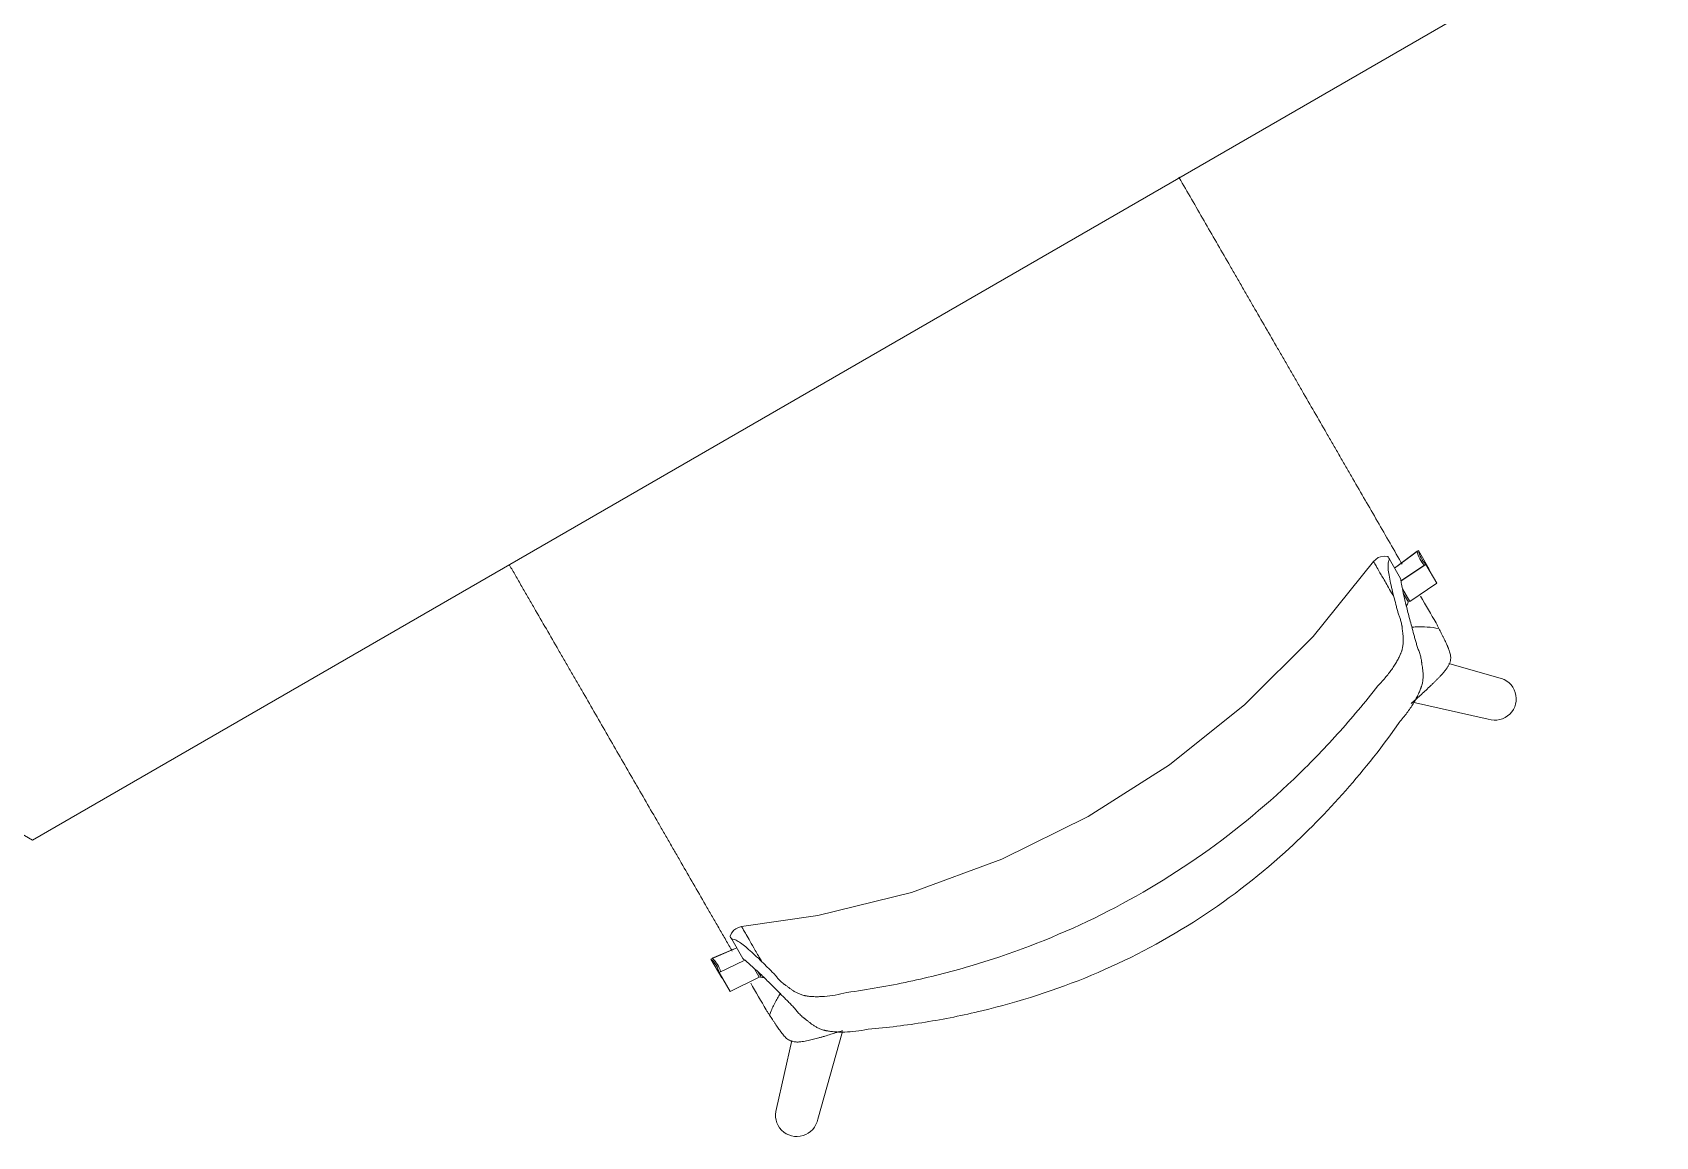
# Model space of a CAD drawing. Header units: millimetres. Extents: x 79795 to 317870, y -36033 to 97293.
# Drawn here: x 204998 to 205994, y 21461 to 22138 of the extents above; entities that cross this region are included whole.
import ezdxf

# ---------------------------------------------------------------- set-up
doc = ezdxf.new("R2010")
doc.units = ezdxf.units.MM
doc.header["$MEASUREMENT"] = 0
doc.layers.add('I-FURN', color=8, linetype='CONTINUOUS', lineweight=9)

msp = doc.modelspace()

# ---------------------------------------------------------------- linework, layer by layer
at = {"layer": 'I-FURN'}
for p, q in [((204001.98, 22218.04), (204997.92, 21643.05)), ((204997.92, 21643.05), (205993.84, 22218.07)), ((205820.8, 21813.94), (205783.69, 21767.95)), ((205820.8, 21813.94), (205822.12, 21815.29)), ((205822.12, 21815.29), (205823.7, 21816.33)), ((205823.7, 21816.33), (205825.1, 21816.9)), ((205825.1, 21816.9), (205827.34, 21817.3)), ((205827.34, 21817.3), (205829.48, 21817.13)), ((205837.33, 21803.54), (205830.52, 21815.34)), ((205847.48, 21820.32), (205833.63, 21809.94)), ((205848.31, 21820.77), (205833.7, 21809.82)), ((205837.61, 21802.03), (205852.05, 21811.74)), ((205837.63, 21801.93), (205852.89, 21812.19)), ((205854.98, 21809.22), (205848.31, 21820.77)), ((205852.89, 21812.19), (205859.56, 21800.64)), ((205843, 21789.51), (205838.58, 21797.16)), ((205842.16, 21789.06), (205839.21, 21794.17)), ((205859.56, 21800.64), (205843, 21789.51)), ((205783.69, 21767.95), (205741.81, 21726.23)), ((205897.62, 21742.64), (205867.07, 21751.31)), ((205741.81, 21726.23), (205695.66, 21689.28)), ((205844.69, 21727.69), (205891.21, 21717.32)), ((205695.66, 21689.28), (205645.78, 21657.52)), ((205645.78, 21657.52), (205592.76, 21631.34)), ((205592.76, 21631.34), (205537.22, 21611.04)), ((205537.22, 21611.04), (205479.82, 21596.87)), ((205479.82, 21596.87), (205433.02, 21590.05)), ((205426.85, 21586.07), (205425.92, 21584.14)), ((205428.31, 21587.81), (205426.85, 21586.07)), ((205433.77, 21570.54), (205426.95, 21582.34)), ((205429.51, 21588.74), (205428.31, 21587.81)), ((205431.2, 21589.59), (205429.51, 21588.74)), ((205433.02, 21590.05), (205431.2, 21589.59)), ((205430.07, 21576.95), (205414.16, 21570.14)), ((205430.03, 21577.02), (205415, 21570.6)), ((205414.16, 21570.14), (205420.83, 21558.6)), ((205419.3, 21561.89), (205434.93, 21569.54)), ((205440.94, 21564.23), (205443.89, 21559.12)), ((205425.97, 21550.34), (205419.3, 21561.89)), ((205443.89, 21559.12), (205425.97, 21550.34)), ((205443.22, 21562.18), (205444.73, 21559.57)), ((205479.75, 21472.03), (205494.99, 21525.65)), ((205463.76, 21520.26), (205454.43, 21478.45))]:
    msp.add_line(p, q, dxfattribs=at)
for centre, start, end in [((205895.26, 21729.77), 251.98964, 79.60587), ((205466.88, 21474.4), 161.96621, 349.58244)]:
    msp.add_arc(centre, 13.09, start, end, dxfattribs=at)
for centre, start_param, end_param in [((205864.46, 21823.89), 2.819103, 3.398599), ((205865.29, 21824.35), 2.819103, 3.398599), ((205871.96, 21812.8), 2.819103, 2.902745), ((205402.58, 21557.23), 6.026179, 6.605675), ((205403.41, 21557.68), 6.026179, 6.605675)]:
    msp.add_ellipse(centre, major_axis=(15.06, 8.7), ratio=0.978487, start_param=start_param, end_param=end_param, dxfattribs=at)
for points, knots in [([(205701.38, 22049.59), (205701.43, 22049.49), (205703.99, 22045.06), (205709.12, 22036.18), (205716.79, 22022.89), (205724.35, 22009.79), (205730.64, 21998.9), (205735.69, 21990.16), (205739.51, 21983.54), (205743.32, 21976.93), (205748.33, 21968.25), (205754.52, 21957.54), (205760.69, 21946.85), (205765.67, 21938.23), (205769.45, 21931.67), (205773.24, 21925.11), (205778.24, 21916.45), (205784.45, 21905.69), (205790.69, 21894.88), (205795.74, 21886.14), (205799.58, 21879.49), (205803.41, 21872.86), (205808.45, 21864.14), (205814.69, 21853.32), (205822.22, 21840.28), (205829.94, 21826.91), (205835.31, 21817.6), (205838.1, 21812.77), (205838.33, 21812.38)], [-0.7507659, -0.7507659, -0.7507659, -0.7507659, -0.75, -0.7142857, -0.6785714, -0.6428571, -0.6071429, -0.5892857, -0.5714286, -0.5535714, -0.5357143, -0.5, -0.4642857, -0.4464286, -0.4285714, -0.4107143, -0.3928571, -0.3571429, -0.3214286, -0.3035714, -0.2857143, -0.2678571, -0.25, -0.2142857, -0.1785714, -0.1428571, -0.1071429, -0.103964, -0.103964, -0.103964, -0.103964]), ([(205427.29, 21575), (205426.94, 21575.61), (205425.31, 21578.43), (205422.38, 21583.5), (205418.48, 21590.25), (205414.62, 21596.95), (205409.56, 21605.7), (205403.38, 21616.41), (205397.26, 21627.01), (205392.31, 21635.58), (205388.52, 21642.15), (205384.71, 21648.75), (205379.69, 21657.44), (205373.47, 21668.22), (205366.03, 21681.11), (205358.46, 21694.22), (205350.87, 21707.36), (205343.39, 21720.31), (205337.14, 21731.15), (205332.1, 21739.88), (205328.27, 21746.5), (205324.46, 21753.1), (205319.44, 21761.8), (205313.22, 21772.58), (205306.97, 21783.39), (205301.94, 21792.12), (205298.12, 21798.73), (205294.31, 21805.32), (205291.73, 21809.78), (205290.41, 21812.08), (205290.33, 21812.22)], [-0.8977274, -0.8977274, -0.8977274, -0.8977274, -0.8928571, -0.875, -0.8571429, -0.8392857, -0.8214286, -0.7857143, -0.75, -0.7321429, -0.7142857, -0.6964286, -0.6785714, -0.6428571, -0.6071429, -0.5714286, -0.5357143, -0.5, -0.4642857, -0.4464286, -0.4285714, -0.4107143, -0.3928571, -0.3571429, -0.3214286, -0.3035714, -0.2857143, -0.2678571, -0.25, -0.2488464, -0.2488464, -0.2488464, -0.2488464]), ([(205820.8, 21813.94), (205820.8, 21813.94), (205820.87, 21813.82), (205821.13, 21813.37), (205821.58, 21812.58), (205822.58, 21810.86), (205824.53, 21807.48), (205828.14, 21801.24), (205831.4, 21795.58), (205833.28, 21792.33)], [0.3374293, 0.3374293, 0.3374293, 0.3374293, 0.3888889, 0.4444444, 0.5138889, 0.5833333, 0.7222222, 0.8611111, 1, 1, 1, 1]), ([(205823.5, 21737.78), (205825.3, 21739.63), (205828.57, 21743.26), (205831.9, 21747.61), (205834.1, 21750.97), (205835.53, 21753.43), (205836.54, 21755.42), (205837.15, 21756.78), (205837.47, 21757.55), (205837.7, 21758.12), (205837.91, 21758.69), (205838.16, 21759.44), (205838.53, 21760.74), (205838.87, 21762.54), (205839.04, 21764.61), (205839.03, 21766.58), (205838.9, 21768.45), (205838.7, 21770.23), (205838.53, 21771.62), (205838.43, 21772.56), (205838.37, 21773.09), (205838.34, 21773.48), (205838.31, 21773.86), (205838.25, 21774.35), (205838.14, 21775.17), (205837.93, 21776.24), (205837.62, 21777.4), (205837.15, 21778.85), (205836.62, 21780.21), (205836.11, 21781.64), (205835.77, 21782.79), (205835.45, 21783.99), (205835.02, 21785.58), (205834.28, 21788.38), (205833.67, 21790.75), (205833.28, 21792.33)], [0, 0, 0, 0, 0.0625, 0.125, 0.15625, 0.1875, 0.21875, 0.234375, 0.242188, 0.25, 0.257812, 0.265625, 0.28125, 0.3125, 0.34375, 0.375, 0.40625, 0.4375, 0.46875, 0.484375, 0.492188, 0.5, 0.507812, 0.515625, 0.53125, 0.5625, 0.59375, 0.625, 0.6875, 0.71875, 0.75, 0.78125, 0.8125, 0.875, 1, 1, 1, 1]), ([(205838.79, 21796.14), (205839.15, 21794.16), (205839.85, 21790.84), (205841.11, 21785.76), (205842.18, 21781.66), (205843.3, 21777.42), (205844.52, 21772.94), (205845.61, 21768.89), (205846.53, 21765.56), (205847.11, 21763.41), (205847.62, 21761.73), (205848.2, 21760.12), (205848.81, 21758.51), (205849.37, 21756.83), (205849.75, 21755.49), (205850.02, 21754.29), (205850.17, 21753.4), (205850.25, 21752.87), (205850.3, 21752.47), (205850.34, 21752.06), (205850.42, 21751.51), (205850.56, 21750.54), (205850.78, 21749.13), (205851.03, 21747.37), (205851.21, 21745.52), (205851.27, 21743.57), (205851.15, 21741.52), (205850.86, 21739.7), (205850.53, 21738.38), (205850.3, 21737.6), (205850.11, 21737.01), (205849.9, 21736.41), (205849.6, 21735.61), (205849.03, 21734.18), (205848.08, 21732.09), (205846.73, 21729.48), (205844.63, 21725.89), (205841.45, 21721.19), (205838.28, 21717.23), (205836.53, 21715.2)], [0, 0, 0, 0, 0.142857, 0.214286, 0.285714, 0.357143, 0.428571, 0.5, 0.535714, 0.571429, 0.589286, 0.607143, 0.642857, 0.660714, 0.678571, 0.696429, 0.705357, 0.709821, 0.714286, 0.71875, 0.723214, 0.732143, 0.75, 0.767857, 0.785714, 0.803571, 0.821429, 0.839286, 0.848214, 0.852679, 0.857143, 0.861607, 0.866071, 0.875, 0.892857, 0.910714, 0.928571, 0.964286, 1, 1, 1, 1]), ([(205840.98, 21786.54), (205841.19, 21786.97), (205841.63, 21787.87), (205841.97, 21788.7), (205842.14, 21789.12)], [-0.5281276, -0.5281276, -0.5281276, -0.5281276, -0.3333333, -0.1189454, -0.1189454, -0.1189454, -0.1189454]), ([(205860.9, 21772.88), (205858.47, 21773.32), (205853.76, 21773.88), (205848.27, 21773.97), (205845.17, 21773.74), (205844.27, 21773.65)], [0, 0, 0, 0, 0.02777778, 0.05555556, 0.06696683, 0.06696683, 0.06696683, 0.06696683]), ([(205860.9, 21772.88), (205861.38, 21771.92), (205862.13, 21770.43), (205863, 21768.69), (205863.49, 21767.7), (205863.86, 21766.96), (205864.21, 21766.24), (205864.65, 21765.33), (205865.17, 21764.22), (205865.69, 21763.1), (205866.06, 21762.29), (205866.27, 21761.81), (205866.42, 21761.45), (205866.57, 21761.08), (205866.77, 21760.6), (205867.1, 21759.78), (205867.51, 21758.63), (205867.9, 21757.29), (205868.14, 21756.02), (205868.2, 21754.65), (205868.01, 21753.18), (205867.63, 21751.9), (205867.2, 21750.9), (205866.83, 21750.18), (205866.43, 21749.5), (205865.83, 21748.57), (205864.98, 21747.41), (205863.85, 21746.01), (205862.6, 21744.6), (205861.37, 21743.27), (205860.22, 21742.08), (205859.09, 21740.94), (205857.86, 21739.72), (205856.5, 21738.41), (205854.66, 21736.66), (205851.34, 21733.55), (205848.49, 21730.97), (205846.72, 21729.37)], [0, 0, 0, 0, 0.0625, 0.09375, 0.109375, 0.125, 0.140625, 0.15625, 0.1875, 0.21875, 0.234375, 0.242188, 0.25, 0.257812, 0.265625, 0.28125, 0.3125, 0.34375, 0.375, 0.40625, 0.4375, 0.46875, 0.484375, 0.5, 0.515625, 0.53125, 0.5625, 0.59375, 0.625, 0.65625, 0.6875, 0.71875, 0.75, 0.78125, 0.8125, 0.875, 1, 1, 1, 1]), ([(205497.63, 21549.64), (205510.41, 21551.4), (205535.74, 21555.85), (205585.71, 21568.47), (205646.06, 21591.36), (205713.16, 21630.1), (205763.16, 21670.93), (205799.07, 21707.88), (205815.59, 21727.6), (205823.5, 21737.78)], [-1, -1, -1, -1, -0.9, -0.8, -0.6, -0.4, -0.2, -0.1, 0, 0, 0, 0]), ([(205836.53, 21715.2), (205826.36, 21700.69), (205804.49, 21672.87), (205763.09, 21630.74), (205711.46, 21591.12), (205648.43, 21558.37), (205592.13, 21540.28), (205545.83, 21531.03), (205522.44, 21528.1), (205510.67, 21527.06)], [-1, -1, -1, -1, -0.863636, -0.727273, -0.545455, -0.363636, -0.181818, -0.090909, 0, 0, 0, 0]), ([(205445.5, 21568.45), (205444, 21571.05), (205441.31, 21575.7), (205438.12, 21581.23), (205435.74, 21585.34), (205434.42, 21587.64), (205433.7, 21588.88), (205433.34, 21589.52), (205433.09, 21589.93), (205433.02, 21590.05), (205433.02, 21590.05)], [0, 0, 0, 0, 0.1111111, 0.2222222, 0.3333333, 0.4444444, 0.5, 0.5555556, 0.6111111, 0.6625707, 0.6625707, 0.6625707, 0.6625707]), ([(205510.67, 21527.06), (205508.04, 21526.57), (205503.02, 21525.8), (205497.36, 21525.39), (205493.21, 21525.37), (205490.27, 21525.5), (205487.98, 21525.73), (205486.46, 21525.95), (205485.62, 21526.1), (205484.99, 21526.21), (205484.38, 21526.34), (205483.6, 21526.53), (205482.28, 21526.9), (205480.57, 21527.56), (205478.73, 21528.49), (205477.07, 21529.51), (205475.57, 21530.59), (205474.16, 21531.69), (205473.05, 21532.59), (205472.28, 21533.19), (205471.84, 21533.53), (205471.51, 21533.78), (205471.19, 21534.02), (205470.77, 21534.35), (205470.07, 21534.93), (205469.17, 21535.76), (205468.2, 21536.76), (205467.02, 21538.09), (205465.94, 21539.42), (205464.83, 21540.73), (205463.93, 21541.69), (205462.99, 21542.64), (205461.76, 21543.9), (205459.63, 21546.05), (205456.67, 21549.01), (205453.4, 21552.31), (205450.29, 21555.41), (205447.28, 21558.38), (205444.45, 21561.1), (205441.82, 21563.52), (205440.21, 21564.92), (205439.45, 21565.57)], [0, 0, 0, 0, 0.035714, 0.071429, 0.089286, 0.107143, 0.125, 0.133929, 0.138393, 0.142857, 0.147321, 0.151786, 0.160714, 0.178571, 0.196429, 0.214286, 0.232143, 0.25, 0.267857, 0.276786, 0.28125, 0.285714, 0.290179, 0.294643, 0.303571, 0.321429, 0.339286, 0.357143, 0.392857, 0.410714, 0.428571, 0.446429, 0.464286, 0.5, 0.571429, 0.642857, 0.714286, 0.785714, 0.857143, 0.928571, 1, 1, 1, 1]), ([(205445.5, 21568.45), (205446.67, 21567.32), (205448.42, 21565.6), (205450.47, 21563.57), (205451.64, 21562.4), (205452.52, 21561.52), (205453.34, 21560.64), (205454.32, 21559.49), (205455.24, 21558.36), (205456.26, 21557.22), (205457.11, 21556.37), (205457.93, 21555.65), (205458.59, 21555.14), (205458.98, 21554.85), (205459.3, 21554.63), (205459.62, 21554.41), (205460.05, 21554.1), (205460.81, 21553.55), (205461.93, 21552.7), (205463.37, 21551.64), (205464.92, 21550.59), (205466.63, 21549.6), (205468.5, 21548.71), (205470.23, 21548.1), (205471.54, 21547.77), (205472.31, 21547.61), (205472.91, 21547.51), (205473.52, 21547.43), (205474.35, 21547.32), (205475.83, 21547.17), (205478.06, 21547.05), (205480.9, 21547.06), (205484.92, 21547.29), (205490.35, 21547.99), (205495.13, 21549.01), (205497.63, 21549.64)], [0, 0, 0, 0, 0.125, 0.1875, 0.21875, 0.25, 0.28125, 0.3125, 0.375, 0.40625, 0.4375, 0.46875, 0.484375, 0.492188, 0.5, 0.507812, 0.515625, 0.53125, 0.5625, 0.59375, 0.625, 0.65625, 0.6875, 0.71875, 0.734375, 0.742188, 0.75, 0.757812, 0.765625, 0.78125, 0.8125, 0.84375, 0.875, 0.9375, 1, 1, 1, 1]), ([(205443.87, 21559.15), (205444.31, 21559.09), (205445.22, 21558.99), (205446.18, 21558.9), (205446.66, 21558.87)], [-0.8741323, -0.8741323, -0.8741323, -0.8741323, -0.6666667, -0.4718724, -0.4718724, -0.4718724, -0.4718724]), ([(205456.97, 21549.31), (205456.75, 21548.97), (205455.3, 21546.78), (205452.89, 21542.44), (205451.01, 21538.07), (205450.18, 21535.75)], [0.93933321, 0.93933321, 0.93933321, 0.93933321, 0.94444444, 0.97222222, 1, 1, 1, 1]), ([(205494.95, 21526.28), (205492.68, 21525.54), (205489.02, 21524.37), (205484.67, 21523.04), (205482.24, 21522.33), (205480.42, 21521.81), (205478.75, 21521.35), (205477.19, 21520.94), (205475.59, 21520.54), (205473.82, 21520.14), (205471.98, 21519.77), (205470.2, 21519.48), (205468.77, 21519.33), (205467.67, 21519.27), (205466.87, 21519.27), (205466.07, 21519.31), (205464.98, 21519.43), (205463.69, 21519.74), (205462.32, 21520.31), (205461.16, 21521.05), (205460.18, 21521.9), (205459.22, 21522.9), (205458.43, 21523.83), (205457.88, 21524.53), (205457.56, 21524.94), (205457.32, 21525.25), (205457.09, 21525.57), (205456.78, 21525.99), (205456.25, 21526.71), (205455.54, 21527.72), (205454.85, 21528.73), (205454.28, 21529.57), (205453.83, 21530.23), (205453.37, 21530.91), (205452.76, 21531.83), (205451.68, 21533.46), (205450.77, 21534.85), (205450.18, 21535.75)], [0, 0, 0, 0, 0.125, 0.1875, 0.21875, 0.25, 0.28125, 0.3125, 0.34375, 0.375, 0.40625, 0.4375, 0.46875, 0.484375, 0.5, 0.515625, 0.53125, 0.5625, 0.59375, 0.625, 0.65625, 0.6875, 0.71875, 0.734375, 0.742188, 0.75, 0.757812, 0.765625, 0.78125, 0.8125, 0.84375, 0.859375, 0.875, 0.890625, 0.90625, 0.9375, 1, 1, 1, 1])]:
    msp.add_open_spline(points, degree=3, knots=knots, dxfattribs=at)
for points in [[(205830.52, 21815.34), (205830.24, 21815.82), (205829.83, 21816.53), (205829.5, 21817.11), (205829.44, 21817.2), (205829.68, 21816.79), (205829.86, 21816.47)], [(205833.28, 21792.33), (205832.73, 21794.36), (205831.76, 21798.21), (205830.71, 21803.33), (205829.93, 21807.74), (205829.58, 21811.3), (205829.81, 21813.89), (205830.24, 21814.97), (205830.52, 21815.34)], [(205837.33, 21803.54), (205837.54, 21802.4), (205837.97, 21800.04), (205838.49, 21797.48), (205838.79, 21796.14)], [(205849.69, 21792.69), (205852.95, 21787.06), (205856.09, 21781.61), (205859.15, 21776.31)], [(205859.15, 21776.31), (205859.44, 21775.74), (205860.03, 21774.6), (205860.61, 21773.45), (205860.9, 21772.88)], [(205843.89, 21726.94), (205844.84, 21727.75), (205845.78, 21728.56), (205846.72, 21729.37)], [(205846.72, 21729.37), (205845.79, 21728.58), (205844.87, 21727.78), (205843.94, 21726.98)], [(205426.31, 21583.46), (205426.12, 21583.79), (205425.88, 21584.2), (205425.93, 21584.11), (205426.26, 21583.54), (205426.67, 21582.83), (205426.95, 21582.34)], [(205426.95, 21582.34), (205427.42, 21582.4), (205428.57, 21582.23), (205430.93, 21581.14), (205433.83, 21579.05), (205437.26, 21576.17), (205441.17, 21572.7), (205444.02, 21569.94), (205445.5, 21568.45)], [(205439.45, 21565.57), (205438.44, 21566.5), (205436.48, 21568.24), (205434.65, 21569.79), (205433.77, 21570.54)], [(205448.08, 21538.98), (205445.01, 21544.3), (205441.85, 21549.78), (205438.6, 21555.41)], [(205450.18, 21535.75), (205449.83, 21536.29), (205449.13, 21537.37), (205448.43, 21538.45), (205448.08, 21538.98)]]:
    msp.add_open_spline(points, degree=3, dxfattribs=at)

doc.saveas('drawing.dxf')
